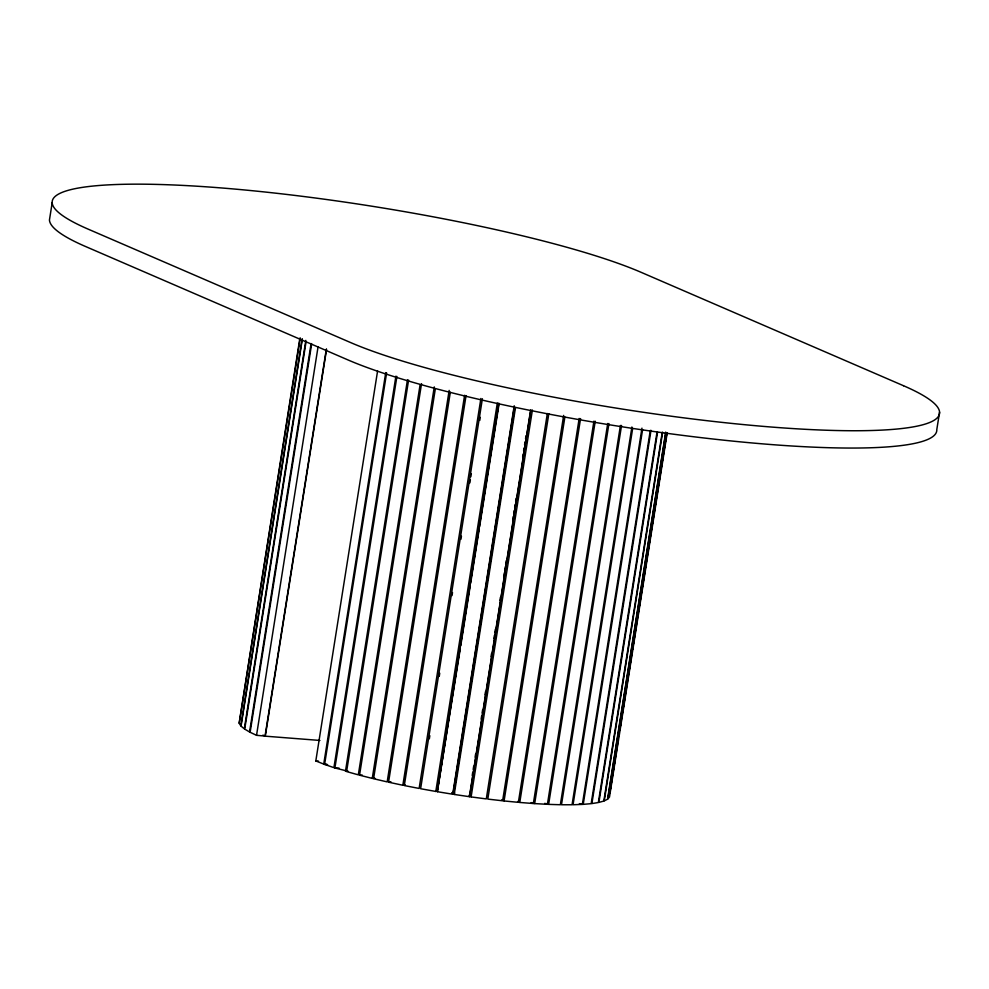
<?xml version="1.0" encoding="UTF-8"?>
<svg xmlns="http://www.w3.org/2000/svg" width="989" height="989" viewBox="0 0 989 989"><rect width="100%" height="100%" fill="white"/><g stroke="black" fill="none" stroke-linecap="round" stroke-linejoin="round"><path stroke-width="1.48" d="M239.14 723.144L299.852 338.337M52.194 202.658L49.45 219.978A316.307 45.111 9 0 0 85.524 246.496L347.905 359.897A316.307 45.111 9 0 0 700.632 437.583A316.307 45.111 9 0 0 936.806 429.56L939.55 412.24M300.26 337.978L239.214 723.379L240.822 725.864L302.102 338.93M302.337 339.19L241.056 726.124L244.308 728.819L305.836 340.377M305.997 342.182L244.716 729.103L249.562 731.984L311.09 343.542M311.659 343.838L250.13 732.28L256.534 735.322L265.052 736.063L326.333 349.142M256.534 735.322L318.05 346.867M319.917 740.44L265.299 736.175L326.58 349.253M326.419 764.274L323.737 764.089L315.812 760.937L377.588 370.974M323.737 764.089L385.747 372.606M395.909 376.154L333.911 767.649L324.602 764.41L386.612 372.927M348.202 771.296L334.9 767.971L396.91 376.475M345.47 771.247L407.48 379.751M408.593 380.085L346.595 771.568L358.315 774.844L420.078 384.882M374.893 778.244L372.26 778.405L359.539 775.178L421.537 383.683M372.26 778.405L434.27 386.909M435.345 388.764L373.582 778.726L387.169 781.891L449.167 390.395M405.169 784.759L402.844 785.254L388.566 782.2L450.329 392.225M402.844 785.254L464.607 395.279M466.066 395.575L404.303 785.55L419.126 788.443L480.889 398.48M482.385 398.752L420.622 788.728L435.803 791.447L437.323 790.335L498.604 403.401M429.35 738.771L429.832 735.717M439.252 676.315L439.734 673.262M452.035 595.576L452.517 592.535M460.961 539.215L461.443 536.174M469.886 482.855L470.368 479.801M470.851 476.76L471.333 473.706M479.776 420.399L480.258 417.346M435.803 791.447L497.331 403.005M514.243 407.517L453.197 792.918L452.69 794.216L437.336 791.707L498.852 403.265M460.281 648.747L437.336 791.707M460.763 645.706L470.171 586.292M470.653 583.25L479.096 529.931M479.578 526.89L498.889 405.02M452.69 794.216L514.218 405.762M514.762 407.604L453.728 793.005L454.223 794.451L469.59 796.714L530.87 409.792M454.223 794.451L515.504 407.53M472.223 775.463L472.705 772.421M473.187 769.368L473.669 766.327M475.116 757.178L475.598 754.137M481.149 719.102L481.631 716.048M482.113 713.007L482.595 709.954M485.006 694.723L485.488 691.682M491.038 656.647L491.521 653.593M493.931 638.362L494.413 635.321M494.896 632.268L495.378 629.227M499.964 600.286L500.446 597.232M503.821 575.907L504.303 572.866M504.786 569.812L505.268 566.771M505.75 563.718L506.232 560.676M512.747 519.546L513.229 516.493M513.711 513.452L514.193 510.411M514.688 507.357L515.17 504.316M515.652 501.262L516.134 498.221M522.649 457.091L523.132 454.038M523.614 450.996L524.096 447.943M524.578 444.902L525.06 441.86M525.542 438.807L526.024 435.766M530.401 411.461L469.602 795.341L471.11 796.924L486.291 798.914L547.337 413.513M471.11 796.924L532.403 410.002M548.833 413.699L487.8 799.1L502.622 800.793L563.656 415.405M579.171 418.458L518.372 802.339L504.081 800.954L564.88 417.074M593.919 421.166L533.355 803.513L519.769 802.462L580.568 418.582M607.728 423.49L547.412 804.317L534.678 803.6L595.23 421.252M620.437 425.431L560.355 804.737L548.635 804.378L608.952 423.539M621.549 425.455L561.48 804.762L572.062 804.762L631.897 426.988M632.651 428.484L573.051 804.749L582.36 804.403L641.96 428.15M580.555 803.698L583.226 804.354L642.578 429.622M650.28 430.45L591.162 803.661L583.226 804.354M650.997 430.363L591.892 803.575L598.345 802.536L656.98 432.366M657.549 432.242L598.914 802.413L603.834 801.041L662.222 432.403M662.642 432.255L604.254 800.892L607.555 799.211L665.708 432.094M665.721 433.429L607.815 799.025L609.484 797.06L667.229 432.774M609.731 792.832L612.142 777.601M612.624 774.56L615.282 757.797M615.764 754.755L616.246 751.702M616.728 748.661L617.21 745.607M617.692 742.566L618.174 739.525M618.657 736.471L619.139 733.43M619.621 730.376L621.067 721.241M621.549 718.187L622.032 715.146M622.514 712.105L625.172 695.341M625.654 692.3L626.136 689.246M626.618 686.205L627.1 683.152M627.582 680.111L628.064 677.057M628.547 674.016L630.957 658.785M631.439 655.732L631.922 652.691M632.404 649.637L635.062 632.886M635.544 629.845L636.026 626.791M636.508 623.75L636.99 620.696M637.472 617.655L637.954 614.602M638.437 611.561L639.883 602.425M640.365 599.371L640.847 596.33M641.329 593.276L644.952 570.43M645.434 567.389L645.916 564.336M646.398 561.295L646.88 558.241M647.362 555.2L648.809 546.052M649.291 543.01L649.785 539.969M650.268 536.916L650.75 533.875M651.232 530.821L654.842 507.975M655.324 504.934L655.806 501.88M656.288 498.839L656.77 495.786M657.265 492.745L657.747 489.691M658.229 486.65L658.711 483.596M659.193 480.555L659.675 477.514M660.158 474.46L664.744 445.52M665.226 442.466L665.708 439.425M666.19 436.384L666.673 433.33M609.805 793.067L618.261 739.76M618.743 736.706L619.225 733.665M619.707 730.611L632.008 652.925M632.49 649.884L640.934 596.565M641.416 593.524L649.86 540.204M650.342 537.151L650.824 534.109M651.306 531.056L658.785 483.844M659.267 480.79L659.75 477.749M660.232 474.695L666.747 433.565M388.566 782.2L390.878 781.706M359.539 775.178L362.172 775.017M334.9 767.971L338.992 768.045M324.602 764.41L327.594 764.546M315.812 760.937L318.495 761.122M579.381 803.612L582.36 804.403M546.2 803.575L548.635 804.378M544.778 803.34L547.412 804.317M532.045 802.635L534.678 803.6M531.155 802.574L533.355 803.513M517.568 801.51L519.769 802.462M501.769 799.742L504.081 800.954M469.083 795.267L469.59 796.714M265.299 736.175A148.659 21.202 9 0 1 262.913 735.111M454.705 793.153A148.659 21.202 9 0 1 451.726 792.696M903.476 385.71L641.095 272.309A316.307 45.111 9 0 0 218.903 187.749A316.307 45.111 9 0 0 88.268 229.188L350.65 342.577A316.307 45.111 9 0 0 772.842 427.149A316.307 45.111 9 0 0 903.476 385.71"/></g></svg>
